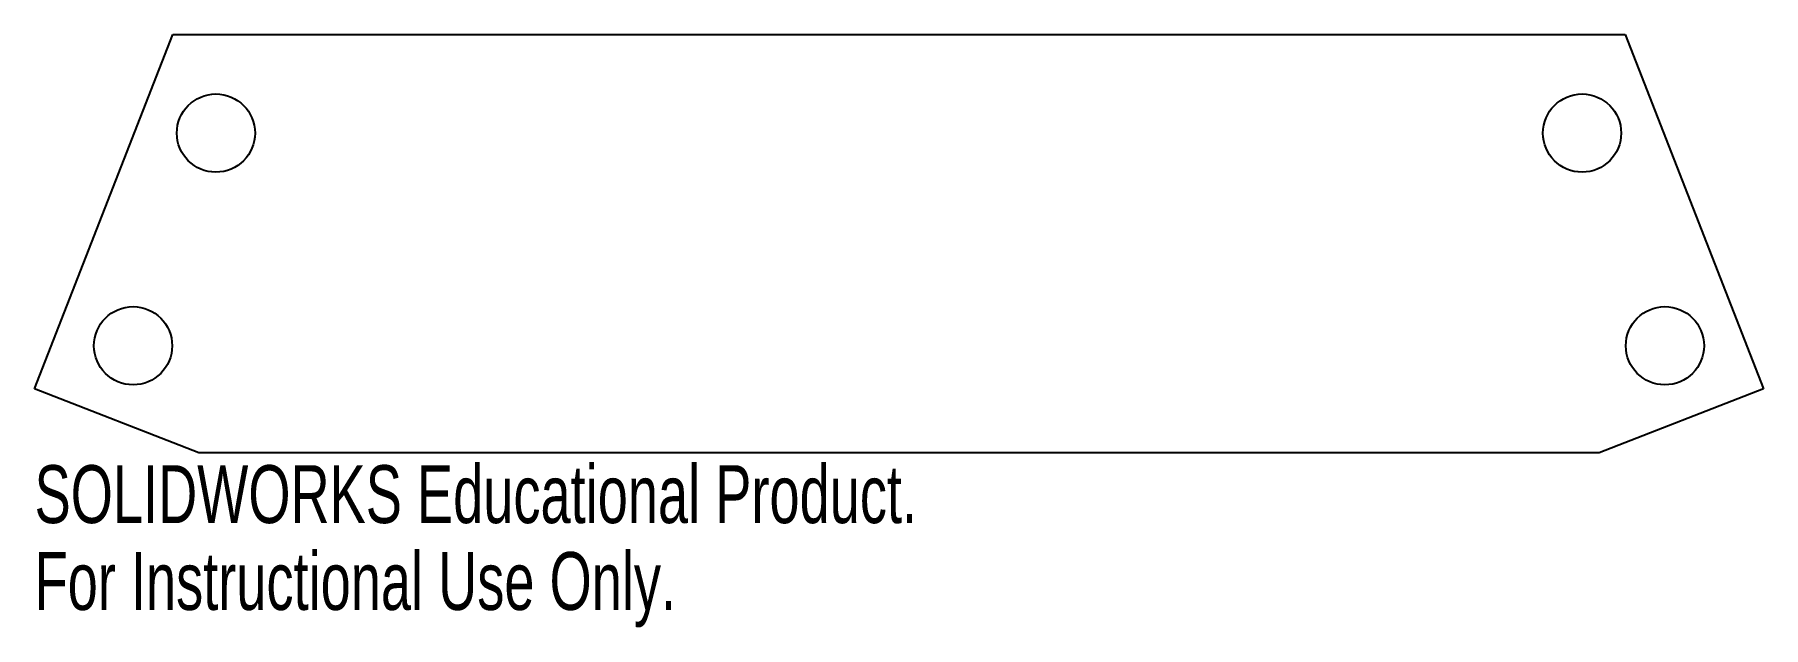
# Model space of a CAD drawing. Header units: inches. Extents: x -2.84 to 2.84, y 40.73 to 42.68.
import ezdxf

# ---------------------------------------------------------------- set-up
doc = ezdxf.new("R2010")
doc.units = ezdxf.units.IN
doc.header["$MEASUREMENT"] = 0
doc.styles.add('SLDTEXTSTYLE0', font='TXT', dxfattribs={"width": 0.7})

msp = doc.modelspace()

# ---------------------------------------------------------------- linework, layer by layer
at = {"color": 7, "linetype": 'Continuous', "lineweight": 25}
for p, q in [((-2.8415, 41.516), (-2.3875, 42.6807)), ((-2.3875, 42.6807), (2.3875, 42.6807)), ((2.3875, 42.6807), (2.8415, 41.516)), ((-2.3019, 41.3057), (-2.8415, 41.516)), ((2.8415, 41.516), (2.3019, 41.3057)), ((2.3019, 41.3057), (-2.3019, 41.3057))]:
    msp.add_line(p, q, dxfattribs=at)
for centre in [(-2.2454, 42.3569), (2.2454, 42.3569), (-2.5178, 41.6581), (2.5178, 41.6581)]:
    msp.add_circle(centre, 0.1285, dxfattribs=at)

# ---------------------------------------------------------------- texts
at = {"color": 7, "linetype": 'Continuous', "char_height": 0.1903, "attachment_point": 1, "style": 'SLDTEXTSTYLE0'}
for s, insert in [('SOLIDWORKS Educational Product.', (-2.8415, 41.2655)), ('For Instructional Use Only.', (-2.8415, 40.9801))]:
    msp.add_mtext(s, dxfattribs=dict(at, insert=insert))

doc.saveas('drawing.dxf')
